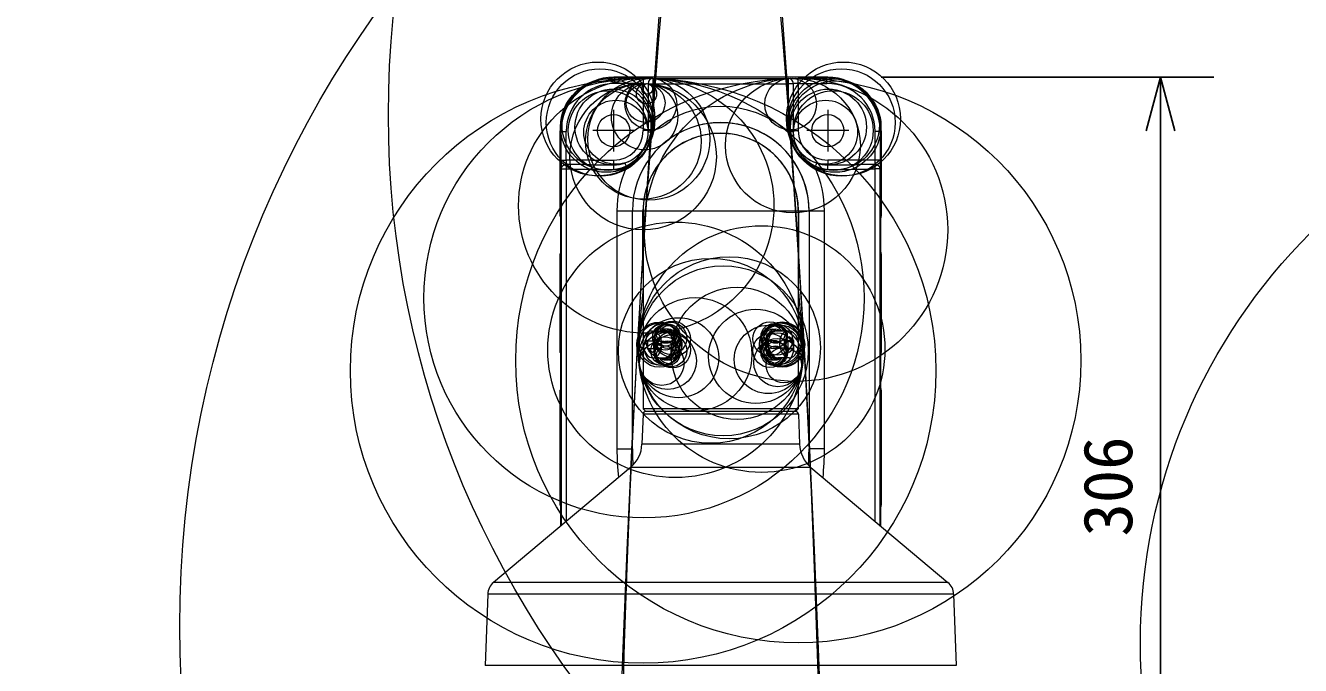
# Model space of a CAD drawing. Units: millimetres, scale not verified. Extents: x -1398 to 23375, y -11727 to 11622.
# Drawn here: x -57.33 to -9.69, y 45.99 to 69.93 of the extents above; entities that cross this region are included whole.
import ezdxf
from ezdxf.enums import TextEntityAlignment as Align

# ---------------------------------------------------------------- set-up
doc = ezdxf.new("R2010")
doc.units = ezdxf.units.MM
doc.header["$LTSCALE"] = 0.125
doc.layers.add('0-0_0', color=7, linetype='Continuous')
doc.layers.add('0-5_SUNPO', color=7, linetype='Continuous')
doc.layers.add('0-4_GAIKEI', color=1, linetype='Continuous', lineweight=18)
doc.styles.add('ＭＳ ゴシック', font='')
doc.styles.get('ＭＳ ゴシック').set_extended_font_data('MS Gothic')

# ---------------------------------------------------------------- blocks, each defined once
blk = doc.blocks.new('_OPEN30')
at = {"layer": '0-0_0'}
blk.add_line((0, 0), (-1, 0), dxfattribs=at)
blk.add_lwpolyline([(-1, 0.26795), (0, 0), (-1, -0.26795)], dxfattribs=at)
blk = doc.blocks.new('D4')
at = {"layer": '0-5_SUNPO'}
for p, q in [((39.1335, -50.5027), (51.5617, -50.5027)), ((49.5617, -79.0991), (49.5617, -52.5027)), ((35.1354, -81.0991), (51.5617, -81.0991))]:
    blk.add_line(p, q, dxfattribs=at)
at = {"layer": '0-5_SUNPO', "xscale": 2, "yscale": 2}
for p, rotation in [((49.5617, -50.5027), 90), ((49.5617, -81.0991), 270)]:
    blk.add_blockref('_OPEN30', p, dxfattribs=dict(at, rotation=rotation))
at = {"layer": '0-5_SUNPO', "style": 'ＭＳ ゴシック'}
blk.add_text('306', height=1.833, rotation=90, dxfattribs=at).set_placement((49.0617, -67.6759), align=Align.BOTTOM_LEFT)

msp = doc.modelspace()

# ---------------------------------------------------------------- linework, layer by layer
at = {"layer": '0-4_GAIKEI', "color": 7}
for p, q in [((-27.3575, 67.9888), (-35.3527, 67.9888)), ((-27.3575, 67.9887), (-35.3527, 67.9887)), ((-37.3515, 62.7923), (-37.3515, 65.9899)), ((-37.3514, 62.7923), (-37.3514, 65.9899)), ((-25.3586, 65.9899), (-25.3586, 62.7923)), ((-34.2588, 61.1147), (-34.2588, 62.9923)), ((-34.2551, 62.9923), (-34.2551, 58.1559)), ((-28.4551, 62.9923), (-28.4551, 58.0856)), ((-28.4513, 62.9923), (-28.4513, 61.1147)), ((-37.3514, 62.7923), (-37.327, 62.7923)), ((-37.327, 62.7923), (-37.3271, 62.7855)), ((-37.3271, 61.3991), (-37.3271, 62.7855)), ((-25.3831, 62.7855), (-25.3831, 62.7923)), ((-25.3831, 62.7855), (-25.3831, 61.3991)), ((-37.3515, 57.6923), (-37.3515, 61.3923)), ((-37.3514, 57.6923), (-37.3514, 61.3923)), ((-37.3271, 61.3991), (-37.327, 61.3923)), ((-34.2551, 61.1147), (-34.2588, 61.1147)), ((-28.4551, 61.1147), (-28.4551, 61.1054)), ((-28.4551, 61.1147), (-28.4513, 61.1147)), ((-25.3831, 61.3923), (-25.3831, 61.3991)), ((-25.3587, 61.3923), (-25.3831, 61.3923)), ((-25.3587, 61.3923), (-25.3587, 57.6923)), ((-37.3514, 57.6923), (-37.327, 57.6923)), ((-37.327, 57.6923), (-37.3271, 57.6855)), ((-37.3271, 56.2991), (-37.3271, 57.6855)), ((-34.2551, 57.9391), (-34.2551, 55.5923)), ((-28.4551, 57.899), (-28.4551, 55.5923)), ((-25.3831, 57.6855), (-25.3831, 57.6923)), ((-25.3831, 57.6855), (-25.3831, 56.2991)), ((-37.3515, 51.9923), (-37.3515, 56.2923)), ((-37.3514, 51.9923), (-37.3514, 56.2923)), ((-37.3271, 56.2991), (-37.327, 56.2923)), ((-25.3831, 56.2923), (-25.3831, 56.2991)), ((-25.3587, 56.2923), (-25.3831, 56.2923)), ((-25.3586, 56.2923), (-25.3586, 51.9923)), ((-34.2584, 55.3958), (-34.2976, 54.2749)), ((-34.2551, 55.5923), (-34.1551, 55.4923)), ((-28.4551, 55.5923), (-28.5551, 55.4923)), ((-28.4517, 55.3958), (-28.4125, 54.2749)), ((-34.7255, 53.3976), (-39.8443, 49.1024)), ((-27.9846, 53.3976), (-22.8658, 49.1024)), ((-37.3514, 51.9923), (-37.327, 51.9923)), ((-37.327, 51.9923), (-37.3271, 51.9855)), ((-37.3271, 51.2146), (-37.3271, 51.9855)), ((-37.327, 51.2146), (-37.327, 51.9923)), ((-25.3831, 51.9855), (-25.3831, 51.9923)), ((-25.3831, 51.9855), (-25.3831, 51.2146)), ((-40.0583, 48.6637), (-40.1515, 45.9927)), ((-22.6518, 48.6637), (-22.5586, 45.9927))]:
    msp.add_line(p, q, dxfattribs=at)
at = {"layer": '0-4_GAIKEI'}
for p, q in [((-35.3527, 67.9887), (-35.3212, 67.9572)), ((-34.2516, 67.7567), (-35.3247, 67.7573)), ((-34.2481, 67.9566), (-35.3212, 67.9572)), ((-34.2516, 67.7567), (-34.2516, 65.9923)), ((-34.0694, 67.7479), (-34.0694, 65.9923)), ((-34.0694, 67.7479), (-33.8887, 67.7479)), ((-33.8887, 67.7479), (-33.8887, 65.9923)), ((-28.8214, 65.9923), (-28.8214, 67.7479)), ((-28.6407, 67.7479), (-28.8214, 67.7479)), ((-28.6407, 65.9923), (-28.6407, 67.7479)), ((-28.462, 67.9566), (-27.3889, 67.9572)), ((-28.4585, 67.7567), (-27.3854, 67.7573)), ((-28.4585, 67.7567), (-28.4585, 65.9923)), ((-27.3575, 67.9887), (-27.3889, 67.9572)), ((-35.3554, 66.7733), (-35.3554, 65.2113)), ((-27.3547, 66.7733), (-27.3547, 65.2113)), ((-37.3514, 65.9899), (-37.3211, 65.9595)), ((-37.3211, 65.9595), (-37.1247, 65.9595)), ((-37.3211, 64.8895), (-37.3211, 65.9595)), ((-37.1247, 64.8895), (-37.1247, 65.9595)), ((-34.5744, 65.9923), (-36.1365, 65.9923)), ((-33.8887, 65.9923), (-34.2516, 65.9923)), ((-34.0701, 65.9495), (-33.8896, 65.9434)), ((-28.8214, 65.9923), (-28.4585, 65.9923)), ((-28.64, 65.9495), (-28.8206, 65.9434)), ((-26.5737, 65.9923), (-28.1357, 65.9923)), ((-25.5854, 64.8895), (-25.5854, 65.9595)), ((-25.389, 65.9595), (-25.5854, 65.9595)), ((-25.3587, 65.9899), (-25.389, 65.9595)), ((-25.389, 64.8895), (-25.389, 65.9595)), ((-37.3211, 64.8895), (-37.1247, 64.8895)), ((-36.1956, 64.8923), (-35.3516, 64.8923)), ((-26.5145, 64.8923), (-27.3585, 64.8923)), ((-25.389, 64.8895), (-25.5854, 64.8895)), ((-37.3152, 64.5644), (-37.1269, 64.5644)), ((-37.3152, 64.5644), (-37.3152, 51.2245)), ((-37.1269, 64.5644), (-37.1269, 51.3825)), ((-25.5832, 51.3825), (-25.5832, 64.5644)), ((-25.3949, 64.5644), (-25.5832, 64.5644)), ((-25.3949, 51.2245), (-25.3949, 64.5644)), ((-35.2318, 62.9923), (-35.2318, 54.0923)), ((-35.2318, 62.9923), (-27.4783, 62.9923)), ((-34.6551, 54.0923), (-34.6551, 62.9923)), ((-34.6548, 54.0972), (-34.6548, 62.9923)), ((-28.0553, 62.9923), (-28.0553, 54.0972)), ((-28.0551, 62.9923), (-28.0551, 54.0923)), ((-27.4783, 54.0923), (-27.4783, 62.9923)), ((-33.9077, 58.281), (-34.0845, 58.1366)), ((-34.0845, 58.1366), (-34.0845, 57.848)), ((-34.0845, 58.1366), (-33.8724, 58.1366)), ((-33.9077, 58.4923), (-33.4834, 58.4923)), ((-33.7309, 58.1366), (-33.9077, 58.281)), ((-33.7309, 57.848), (-33.7309, 58.1366)), ((-33.4127, 58.5173), (-33.4834, 58.5173)), ((-33.2996, 58.5673), (-33.4127, 58.5673)), ((-29.4105, 58.5673), (-29.2974, 58.5673)), ((-29.2974, 58.5173), (-29.2267, 58.5173)), ((-28.8024, 58.4923), (-29.2267, 58.4923)), ((-28.8024, 58.281), (-28.9792, 58.1366)), ((-28.9792, 58.1366), (-28.9792, 57.848)), ((-28.8378, 58.1366), (-28.9085, 58.1944)), ((-28.6256, 58.1366), (-28.8378, 58.1366)), ((-28.8378, 57.848), (-28.8378, 58.1366)), ((-28.6256, 58.1366), (-28.8024, 58.281)), ((-28.6256, 57.848), (-28.6256, 58.1366)), ((-34.0845, 57.848), (-33.9077, 57.7036)), ((-34.0845, 57.848), (-33.8724, 57.848)), ((-33.9077, 57.7036), (-33.7309, 57.848)), ((-28.9792, 57.848), (-28.8024, 57.7036)), ((-28.9085, 57.7902), (-28.8378, 57.848)), ((-33.9077, 57.4923), (-33.4835, 57.4923)), ((-33.4127, 57.4673), (-33.4834, 57.4673)), ((-33.2996, 57.4173), (-33.4127, 57.4173)), ((-29.4105, 57.4173), (-29.2974, 57.4173)), ((-29.2974, 57.4673), (-29.2267, 57.4673)), ((-28.8024, 57.4923), (-29.2267, 57.4923)), ((-28.4517, 55.3958), (-34.2584, 55.3958)), ((-28.4551, 55.5923), (-34.2551, 55.5923)), ((-28.5516, 55.4923), (-34.1585, 55.4923)), ((-35.2318, 54.0923), (-34.6551, 54.0923)), ((-34.6548, 54.0972), (-34.6551, 54.0972)), ((-28.4125, 54.2749), (-34.2976, 54.2749)), ((-28.0553, 54.0972), (-28.0551, 54.0972)), ((-28.0553, 54.0972), (-28.0553, 54.0922)), ((-28.0551, 54.0923), (-28.0553, 54.0922)), ((-27.4783, 54.0923), (-28.0551, 54.0923)), ((-27.9846, 53.3976), (-34.7255, 53.3976)), ((-22.8658, 49.1024), (-39.8443, 49.1024)), ((-22.6518, 48.6637), (-40.0583, 48.6637)), ((-22.5586, 45.9927), (-40.1515, 45.9927))]:
    msp.add_line(p, q, dxfattribs=at)
at = {"layer": '0-4_GAIKEI', "color": 7}
for points in [[(-37.3514, 61.3923), (-37.327, 61.3923), (-37.327, 62.7923)], [(-25.3587, 62.7923), (-25.3831, 62.7923), (-25.3831, 61.3923)], [(-37.3514, 56.2923), (-37.327, 56.2923), (-37.327, 57.6923)], [(-25.3587, 57.6923), (-25.3831, 57.6923), (-25.3831, 56.2923)], [(-25.3587, 51.9923), (-25.3831, 51.9923), (-25.3831, 51.2146)]]:
    msp.add_lwpolyline(points, dxfattribs=at)
at = {"layer": '0-4_GAIKEI'}
for points in [[(-33.8016, 58.1944), (-33.8724, 58.1366), (-33.8724, 57.848), (-33.8016, 57.7902)], [(-28.8024, 57.7036), (-28.6256, 57.848), (-28.8378, 57.848)], [(-34.6551, 54.0923), (-34.6548, 54.0922), (-34.6548, 54.0972)]]:
    msp.add_lwpolyline(points, dxfattribs=at)
for centre, radius in [((-685.5049, 58.2506), 712.7527), ((-653.5964, 22.0888), 626.3595), ((589.6902, 22.1524), 625.1617), ((-470.937, 32.5044), 443.4033), ((407.4243, 32.5542), 442.5992), ((-362.0528, 54.9845), 388.6825), ((-329.4905, 54.3323), 356.7168), ((-245.4507, 54.1472), 272.0774), ((-119.0475, 65.4651), 146.726), ((-104.9269, 48.4224), 132.6051), ((-63.1299, 65.9793), 90.6145), ((-68.7404, 48.015), 96.225), ((-52.7699, 47.9304), 80.2544), ((-31.1583, 66.4051), 58.8317), ((-37.9259, 47.6645), 65.5999), ((-8.1455, 66.5844), 35.6268), ((-12.0431, 47.4562), 39.5248), ((-35.9427, 66.4298), 2.1296), ((-35.8657, 66.2962), 2.0073), ((-26.7675, 66.4298), 2.1296), ((-26.8444, 66.2962), 2.0073), ((5.9966, 46.8385), 21.6696), ((-34.2537, 57.0175), 10.939), ((-34.2216, 59.7346), 8.2218), ((-28.4577, 57.3991), 10.5575), ((-34.1389, 63.1866), 4.7688), ((-35.6338, 66.1437), 1.7086), ((-35.5757, 66.2228), 1.7083), ((-34.2544, 65.0197), 2.737), ((-34.2423, 65.5965), 2.1601), ((-34.0429, 65.6742), 2.2793), ((-34.1998, 66.5149), 1.2407), ((-33.9655, 66.9853), 0.966), ((-34.1623, 67.0284), 0.7258), ((-34.1279, 67.3728), 0.3797), ((-34.1033, 67.5519), 0.1989), ((-28.5426, 62.2858), 5.6701), ((-28.656, 65.4358), 2.518), ((-28.7446, 66.9853), 0.966), ((-27.1344, 66.2228), 1.7083), ((-27.0763, 66.1437), 1.7086), ((-35.5606, 65.994), 1.4911), ((-35.3816, 66.1277), 1.4188), ((-27.3285, 66.1277), 1.4188), ((-27.1495, 65.994), 1.4911), ((-35.2727, 65.9342), 1.1971), ((-27.4375, 65.9342), 1.1971), ((-35.3554, 65.9923), 0.6008), ((-27.3547, 65.9923), 0.6008), ((-33.0414, 57.7981), 4.7758), ((-29.8315, 57.8264), 4.6117), ((-31.7215, 57.7603), 3.4554), ((-31.0372, 57.8745), 3.4051), ((-31.2629, 57.7606), 3.1788), ((-30.7407, 57.6665), 2.4701), ((-32.3115, 57.6299), 2.1221), ((-30.0431, 57.5507), 1.7629), ((-33.6471, 57.9928), 0.8432), ((-32.9259, 57.5027), 1.4946), ((-33.6075, 58.0144), 0.7982), ((-33.5, 58.1219), 0.6461), ((-33.4236, 58.2679), 0.4813), ((-33.16, 58.1909), 0.6759), ((-33.2254, 58.2277), 0.6009), ((-33.4074, 58.3437), 0.4039), ((-33.338, 58.3107), 0.4611), ((-33.4065, 58.3957), 0.3519), ((-29.571, 57.438), 1.2776), ((-29.5158, 58.2091), 0.6371), ((-29.0601, 57.9923), 0.846), ((-29.0772, 57.9846), 0.8273), ((-29.1259, 58.0303), 0.7702), ((-29.1233, 57.9545), 0.7723), ((-29.3787, 58.3041), 0.4703), ((-29.2477, 58.1802), 0.577), ((-29.2996, 58.3167), 0.431), ((-29.3036, 58.3959), 0.3517), ((-33.3332, 57.385), 1.0707), ((-33.5559, 57.2973), 0.8313), ((-33.5294, 57.8997), 0.6932), ((-33.4399, 57.7578), 0.5254), ((-33.1599, 57.7938), 0.6761), ((-33.2254, 57.7569), 0.6009), ((-33.338, 57.6739), 0.461), ((-29.5158, 57.7755), 0.6371), ((-29.2148, 57.3223), 0.903), ((-29.3787, 57.6805), 0.4704), ((-29.2356, 57.8262), 0.6019), ((-33.4101, 57.6625), 0.4256), ((-33.4065, 57.5889), 0.3519), ((-29.2987, 57.673), 0.4361), ((-28.9954, 57.2266), 0.6637), ((-29.3036, 57.5887), 0.3517)]:
    msp.add_circle(centre, radius, dxfattribs=at)
at = {"layer": '0-4_GAIKEI', "color": 7}
for centre, radius, start, end in [((-35.3532, 65.9904), 1.9983, 89.98499, 180.01501), ((-35.353, 65.9903), 1.9984, 89.98928, 180.01072), ((-27.3571, 65.9903), 1.9984, 359.98928, 90.01072), ((-27.3569, 65.9904), 1.9983, 359.98499, 90.01501), ((-31.3551, 62.9923), 2.9037, 0, 180), ((-31.3551, 62.9923), 2.9, 108.17107, 114.23633), ((-31.3551, 62.9923), 2.9, 102.29429, 108.09422), ((-31.3551, 62.9923), 2.9, 96.55601, 102.28443), ((-31.3551, 62.9923), 2.9, 82.99882, 96.52047), ((-31.3551, 62.9923), 2.9, 77.25738, 82.96429), ((-31.3551, 62.9923), 2.9, 71.43736, 77.22898), ((-31.3551, 62.9923), 2.9, 122.64383, 130.42238), ((-31.3551, 62.9923), 2.9, 114.35425, 122.53848), ((-31.3551, 62.9923), 2.9, 64.99615, 71.33898), ((-31.3551, 62.9923), 2.9, 57.35969, 64.91039), ((-31.3551, 62.9923), 2.9, 49.68248, 57.34162), ((-31.3551, 62.9923), 2.9, 138.07527, 147.67987), ((-31.3551, 62.9923), 2.9, 130.4458, 137.9224), ((-31.3551, 62.9923), 2.9, 41.65792, 49.54366), ((-31.3551, 62.9923), 2.9, 32.24433, 41.4936), ((-31.3551, 62.9923), 2.9, 147.83327, 157.96446), ((-31.3551, 62.9923), 2.9, 21.97972, 32.12574), ((-31.3551, 62.9923), 2.9, 158.07253, 180.00042), ((-31.3551, 62.9923), 2.9, 0, 21.92709), ((-37.1516, 62.7923), 0.1999, 180.00048, 208.62819), ((-37.1514, 62.7923), 0.2, 180, 208.5881), ((-25.5587, 62.7923), 0.2, 331.41166, 0), ((-25.5586, 62.7923), 0.1999, 331.37156, 359.99953), ((-37.1516, 61.3923), 0.1999, 151.37202, 179.99953), ((-37.1514, 61.3923), 0.2, 151.41212, 180), ((-25.5586, 61.3923), 0.1999, 0.00047, 28.62866), ((-25.5587, 61.3923), 0.2, 0, 28.58856), ((-28.1083, 61.1113), 6.1505, 179.96906, 180.79408), ((-34.4918, 61.0665), 0.237, 350.19013, 357.02471), ((-29.997, 61.0108), 4.2612, 179.79473, 182.21362), ((-28.2184, 61.0665), 0.237, 182.90209, 189.81039), ((-32.714, 61.0108), 4.2621, 357.78777, 0.20587), ((-34.6196, 61.1115), 6.1683, 359.2071, 0.02974), ((-37.1516, 57.6923), 0.1999, 180.00048, 208.62819), ((-37.1514, 57.6923), 0.2, 180, 208.5881), ((-25.5587, 57.6923), 0.2, 331.41166, 0), ((-25.5586, 57.6923), 0.1999, 331.37156, 359.99953), ((-37.1516, 56.2923), 0.1999, 151.37202, 179.99953), ((-37.1514, 56.2923), 0.2, 151.41212, 180), ((-25.5586, 56.2923), 0.1999, 0.00047, 28.62866), ((-25.5587, 56.2923), 0.2, 0, 28.58856), ((-34.1585, 55.3923), 0.1, 90, 178), ((-28.5516, 55.3923), 0.1, 2, 90), ((-35.4968, 54.3168), 1.2, 310, 358), ((-27.2133, 54.3168), 1.2, 182, 230), ((-37.1516, 51.9923), 0.1999, 180.00048, 208.62819), ((-37.1514, 51.9923), 0.2, 180, 208.5881), ((-25.5587, 51.9923), 0.2, 331.41166, 0), ((-25.5586, 51.9923), 0.1999, 331.37156, 359.99953), ((-39.4586, 48.6427), 0.6, 130, 178), ((-23.2515, 48.6427), 0.6, 2, 50)]:
    msp.add_arc(centre, radius, start, end, dxfattribs=at)
at = {"layer": '0-4_GAIKEI'}
for centre, radius, start, end in [((-31.3551, 2936.6557), 2868.9089, 269.9494, 270.0506), ((-31.3551, 2925.3866), 2857.4399, 269.9493, 270.0507), ((-31.355, 62.9924), 3.3, 90.00093, 104.91031), ((-31.3551, 62.9923), 3.2997, 359.99995, 104.90974), ((-31.3551, 62.9924), 3.3, 75.10452, 89.99907), ((-35.3516, 65.9923), 1.1, 270, 0), ((-31.3551, 62.9923), 3.3, 104.90797, 180), ((-31.3551, 62.9923), 3.2997, 104.90804, 179.99999), ((-35.3514, 65.9923), 1.2821, 358.08851, 360), ((-35.3499, 65.9923), 1.4612, 358.08207, 0), ((-31.3551, 62.9923), 3.3, 0, 75.10564), ((-27.3602, 65.9923), 1.4612, 180, 181.91793), ((-27.3587, 65.9923), 1.2821, 180, 181.91149), ((-27.3585, 65.9923), 1.1, 180, 270), ((-36.2575, -72.7338), 137.6261, 89.97427, 90.36104), ((-26.4527, -72.7338), 137.6261, 89.63896, 90.02573), ((-32.2846, 283.0402), 218.5295, 268.73031, 268.97197), ((-42.8793, -660.3755), 725.1254, 89.47202, 89.5448), ((-33.9861, 189.8951), 125.3688, 268.9857, 269.3721), ((-33.9808, 314.6841), 249.9749, 269.49193, 269.68536), ((-35.3439, 65.9845), 1.4507, 269.36408, 288.51903), ((-35.3455, 65.9856), 1.2726, 269.63729, 288.74225), ((-31.312, 62.9927), 3.9198, 155.6504, 180.0058), ((-27.3662, 65.9845), 1.4507, 251.48097, 270.63592), ((-31.3981, 62.9927), 3.9198, 359.9942, 24.3496), ((-27.3647, 65.9856), 1.2726, 251.25775, 270.36271), ((-28.7308, 314.9057), 250.1964, 270.3147, 270.50796), ((-28.7266, 190.04), 125.5137, 270.62835, 271.0143), ((-19.8308, -660.3755), 725.1255, 90.4552, 90.52798), ((-30.4255, 283.0402), 218.5295, 271.02803, 271.26969), ((33.8947, 52.9231), 68.5255, 173.99807, 175.6438), ((-96.6093, 52.9226), 68.53, 4.35634, 6.00207), ((-31.9138, 57.8548), 3.6467, 3.07923, 4.29791), ((-24.3356, 54.1048), 10.8963, 180.06548, 185.72305), ((-24.674, 54.0969), 9.9811, 180.02659, 183.53954), ((-24.8658, 54.1071), 9.789, 180.08711, 183.66141), ((-37.8413, 54.107), 9.786, 356.33806, 359.91347), ((-38.0361, 54.0969), 9.9811, 356.46046, 359.97341), ((-38.3745, 54.1048), 10.8962, 354.27691, 359.93449)]:
    msp.add_arc(centre, radius, start, end, dxfattribs=at)
for centre, major_axis, ratio, start_param, end_param in [((-35.319, 65.9562), (-1.6387, 1.152), 0.998382, 5.3254736, 6.8950519), ((-35.3225, 65.9562), (-1.4629, 1.0546), 0.998075, 5.3373379, 6.9069161), ((-35.3212, 67.7573), (0.0001, 0.2), 0.017452, 0.0349119, 1.5708069), ((-34.2481, 67.7567), (0.0001, 0.2), 0.017452, 0.0349119, 1.570807), ((-33.8837, 67.7479), (0.0174, 0.1992), 0.927967, 0.0937868, 1.6516195), ((-33.8837, 67.7479), (0.0002, 0.2), 0.025337, 0.0349178, 1.5708188), ((-28.8264, 67.7479), (-0.0002, 0.2), 0.025337, 4.7123666, 6.2482675), ((-28.8264, 67.7479), (-0.0174, 0.1992), 0.927967, 4.631566, 6.1893987), ((-28.4551, 67.7427), (-0.2, 0), 0.069842, 4.7298433, 5.9026197), ((-28.462, 67.7567), (-0.0001, 0.2), 0.017452, 4.7123783, 6.2482734), ((-27.3911, 65.9562), (1.6387, 1.152), 0.998382, 5.6713188, 7.2408972), ((-27.3889, 67.7573), (-0.0001, 0.2), 0.017452, 4.7123783, 6.2482734), ((-27.3876, 65.9562), (1.4629, 1.0546), 0.998075, 5.6594581, 7.2290365), ((-31.3551, 62.9923), (0, 3.9), 0.994036, 5.5706268, 6.9957437), ((-37.3071, 64.8897), (0, 0.4), 0.034947, 1.5711572, 2.5202835), ((-37.1071, 64.8904), (0.0014, 0.2008), 0.08758, 1.5758656, 2.5222685), ((-35.3551, 64.8923), (0, 0.2), 0.017452, 3.6011921, 4.712389), ((-27.3551, 64.8923), (0, 0.2), 0.017452, 1.5707963, 2.681997), ((-25.603, 64.8904), (-0.0014, 0.2008), 0.08758, 3.7609167, 4.7073196), ((-25.403, 64.8897), (0, 0.4), 0.034947, 3.7629018, 4.7120281), ((-37.1153, 64.5644), (0.1998, 0.0097), 0.812924, 1.5467554, 3.0816298), ((-37.1153, 64.5644), (0.0044, 0.2), 0.057704, 0.6226279, 1.5720756), ((-35.352, 64.5338), (0.0022, 0.2), 0.040047, 0.4599176, 1.5712447), ((-34.876, 64.6088), (-0.0636, 0.1896), 0.03345, 0.4274203, 1.5595732), ((-27.8341, 64.6088), (0.0636, 0.1896), 0.03345, 4.7236124, 5.8557648), ((-27.3582, 64.5338), (-0.0022, 0.2), 0.040047, 4.7119406, 5.8232678), ((-25.5948, 64.5644), (-0.0044, 0.2), 0.057704, 4.7111097, 5.6605574), ((-25.5948, 64.5644), (-0.1998, 0.0097), 0.812924, 3.2015553, 4.7364297), ((-33.3337, 57.9923), (0, 0.7517), 0.707107, 0.0320054, 0.8430721), ((-33.2996, 57.9923), (0, 0.7017), 0.707107, 5.9352489, 7.0608711), ((-29.4105, 57.9923), (0, 0.7017), 0.707107, 5.5054995, 6.6311217), ((-29.3764, 57.9923), (0, 0.7517), 0.707107, 5.4401133, 6.2512407), ((-33.9336, 58.1316), (-0.4987, 0.0366), 0.819277, 0.0979077, 0.9317988), ((-33.9077, 57.9923), (-0.0776, 0.5003), 0.694074, 6.063347, 9.2049397), ((-33.9077, 57.9923), (0, 0.5), 0.707107, 5.7831853, 6.2831562), ((-33.9077, 57.9923), (0, 0.5), 0.707107, 3.1415636, 5.7831853), ((-33.4127, 57.9923), (0, 0.575), 0.707107, 6.2831853, 6.799661), ((-33.4834, 57.9923), (0, 0.525), 0.707107, 0, 0.3098462), ((-33.4834, 57.9923), (0, 0.525), 0.707107, 4.712389, 6.2831853), ((-33.4834, 57.9923), (0, 0.5), 0.707107, 5.7831853, 6.2831562), ((-33.4834, 57.9923), (0, 0.5), 0.707107, 3.1415636, 5.7831853), ((-33.4127, 57.9923), (0, 0.575), 0.707107, 3.1415927, 6.2831853), ((-33.4127, 57.9923), (0, 0.525), 0.707107, 4.712389, 6.2831853), ((-33.2996, 57.9923), (0, 0.575), 0.707107, 3.1415927, 6.2831853), ((-29.4105, 57.9923), (0, 0.575), 0.707107, 6.2831853, 7.8539816), ((-29.2974, 57.9923), (0, 0.575), 0.707107, 6.2831853, 7.8539816), ((-29.2974, 57.9923), (0, -0.525), 0.707107, 3.1415927, 6.2831853), ((-29.2267, 57.9923), (0, -0.525), 0.707107, 3.1415927, 6.2831853), ((-29.2267, 57.9923), (-0.0776, 0.5003), 0.694074, 6.063347, 9.2049397), ((-29.2974, 57.9923), (0, 0.575), 0.707107, 5.7667097, 6.2831853), ((-29.2267, 57.9923), (0, 0.525), 0.707107, 5.9733391, 6.2831853), ((-28.8024, 57.9923), (-0.0776, 0.5003), 0.694074, 6.063347, 9.2049397), ((-28.8024, 57.9923), (0, 0.5), 0.707107, 5.7831853, 6.2831562), ((-28.8024, 57.9923), (0, 0.5), 0.707107, 3.1415636, 5.7831853), ((-28.7765, 58.1316), (0.4987, 0.0366), 0.819271, 5.3513906, 6.1852807), ((-33.4834, 57.9923), (0, 0.525), 0.707107, 3.1415927, 4.712389), ((-33.4127, 57.9923), (0, 0.525), 0.707107, 3.1415927, 4.712389), ((-29.4105, 57.9923), (0, 0.575), 0.707107, 1.5707963, 3.1415927), ((-29.2974, 57.9923), (0, 0.575), 0.707107, 1.5707963, 3.1415927), ((-33.3337, 57.9923), (0, 0.7517), 0.707107, 2.2985206, 3.1096512), ((-33.2996, 57.9923), (0, 0.7017), 0.707107, 2.3639069, 3.48953), ((-33.4127, 57.9923), (0, 0.575), 0.707107, 2.6251171, 3.1415927), ((-33.4834, 57.9923), (0, 0.525), 0.707107, 2.8317465, 3.1415927), ((-29.4105, 57.9923), (0, 0.7017), 0.707107, 2.7936553, 3.9192784), ((-29.3764, 57.9923), (0, 0.7517), 0.707107, 3.1735982, 3.9846648), ((-29.2974, 57.9923), (0, 0.575), 0.707107, 3.1415927, 3.6580682), ((-29.2267, 57.9923), (0, 0.525), 0.707107, 3.1415927, 3.4514388)]:
    msp.add_ellipse(centre, major_axis=major_axis, ratio=ratio, start_param=start_param, end_param=end_param, dxfattribs=at)
at = {"layer": '0-4_GAIKEI', "color": 7}
for centre, major_axis, ratio, start_param, end_param in [((-31.3551, 62.2349), (-2.9, 0), 0.93051, 3.1395234, 3.1415927), ((-28.8024, 57.9923), (0, 0.5), 0.707107, 4.5247042, 4.8095609)]:
    msp.add_ellipse(centre, major_axis=major_axis, ratio=ratio, start_param=start_param, end_param=end_param, dxfattribs=at)

# ---------------------------------------------------------------- block references
at = {"layer": '0-5_SUNPO'}
msp.add_blockref('D4', (-64.4904, 118.4914), dxfattribs=at)

doc.saveas('drawing.dxf')
